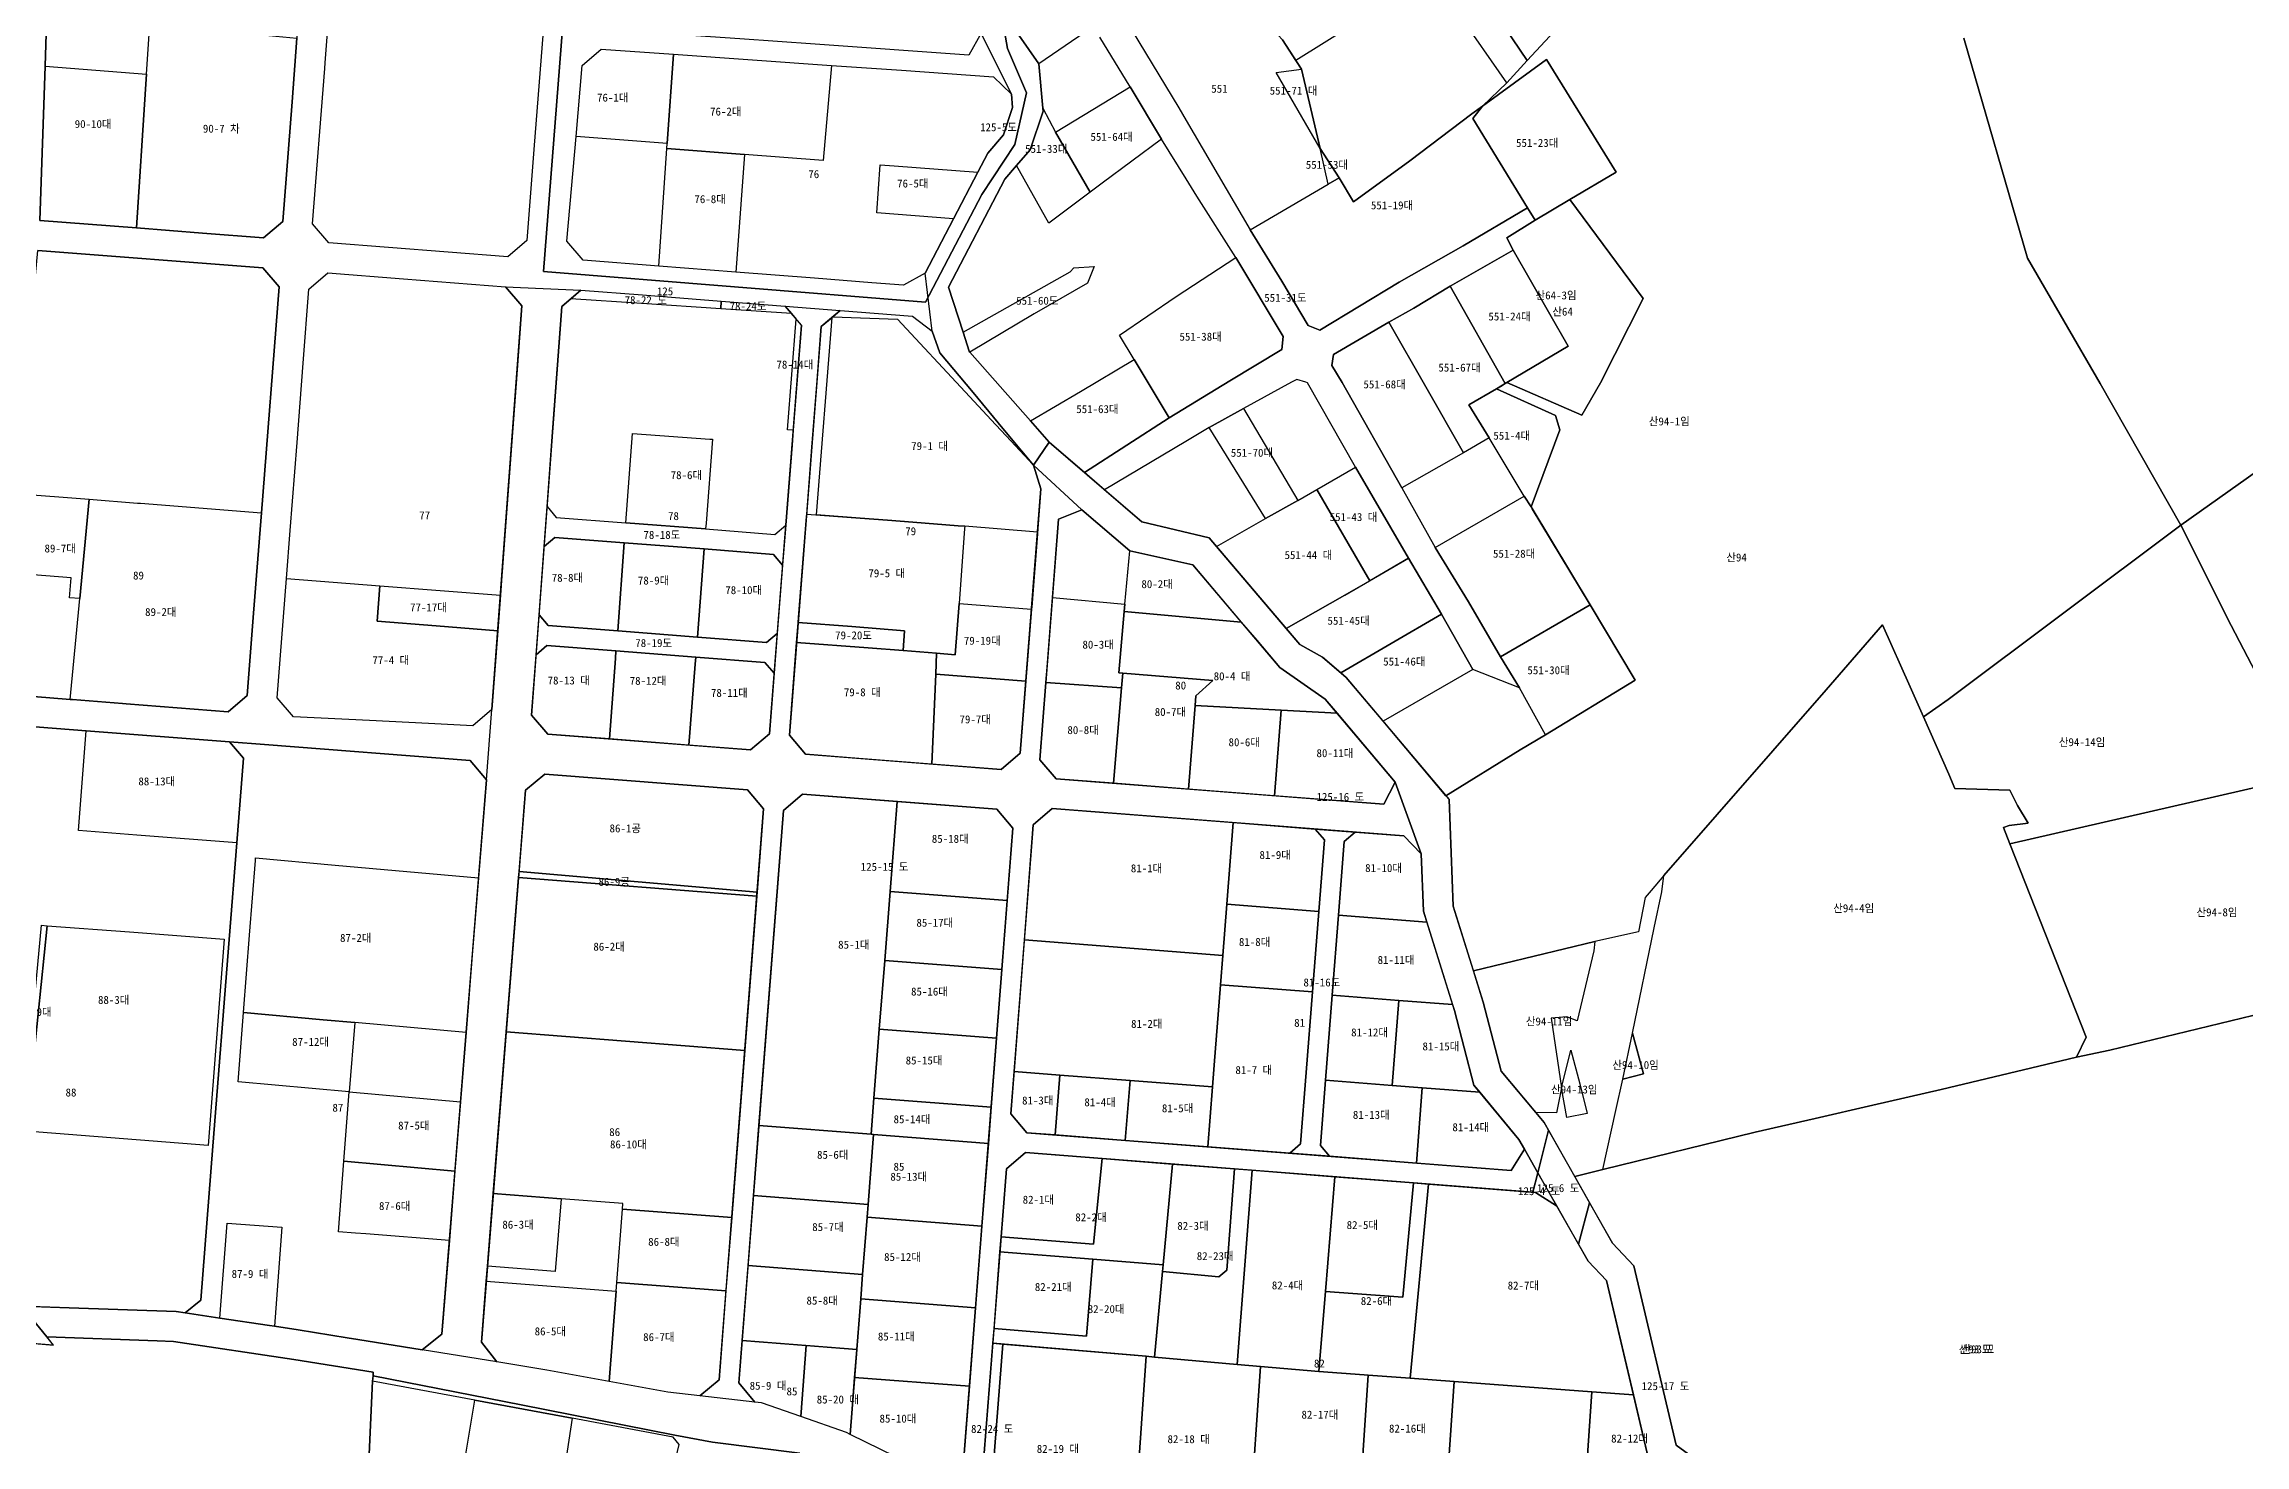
# Model space of a CAD drawing. Header units: metres. Extents: x 198218 to 208474, y 536547 to 547345.
# Drawn here: x 199855.9 to 200296, y 543925 to 544205.1 of the extents above; entities that cross this region are included whole.
import ezdxf
from ezdxf.enums import TextEntityAlignment as Align

# ---------------------------------------------------------------- set-up
doc = ezdxf.new("R2010")
doc.units = ezdxf.units.M
for name, color, linetype in [('CENTER_RADIUS', 1, 'Continuous'), ('PARCEL_BONBUN', 7, 'Continuous'), ('PARCEL_BUBUN', 8, 'Continuous'), ('PARCEL_LABEL', 3, 'Continuous'), ('ZONING', 5, 'Continuous')]:
    doc.layers.add(name, color=color, linetype=linetype)

msp = doc.modelspace()

# ---------------------------------------------------------------- linework, layer by layer
at = {"layer": 'CENTER_RADIUS'}
msp.add_circle((200224.7, 544673.01), 1000, dxfattribs=at)
at = {"layer": 'PARCEL_BONBUN'}
for points in [[(199851.48, 544442.92), (199856.52, 544430.91), (199858.88, 544425.29), (199864.13, 544412.8), (199867.34, 544405.16), (199867.03, 544400.2), (199866.32, 544388.77), (199865.56, 544376.5), (199864.49, 544359.22), (199864.11, 544353.23), (199863, 544336.07), (199861.23, 544308.61), (199860.84, 544302.63), (199859.75, 544285.66), (199858.44, 544265.4), (199858.05, 544257.4), (199857.54, 544242.27), (199857.13, 544230.2), (199856.64, 544215.84), (199856.12, 544200.69), (199855.07, 544169.87)], [(200161.43, 544211.5), (200152.44, 544201.83), (200148.38, 544197.41), (200143.53, 544192.68), (200141.4, 544191.18), (200128.97, 544181.81), (200117.72, 544173.6), (200117.72, 544173.6), (200114.86, 544178.38), (200111.03, 544184.23), (200107.35, 544200.13), (200106.21, 544201.87), (200103.5, 544205.99)], [(200299.75, 544011.44), (200268.92, 544003.99), (200262.29, 544002.6), (200235.24, 543996.09), (200221.53, 543992.99), (200210.02, 543990.34), (200198.04, 543987.59), (200167.57, 543980.13), (200161.95, 543978.75), (200155.86, 543989.5), (200154.18, 543991.52), (200147.26, 543999.81), (200143.66, 544013.56), (200141.7, 544019.87), (200137.67, 544032.8), (200136.83, 544054.11), (200136.21, 544054.84), (200151.01, 544064), (200156.09, 544067.03), (200174.02, 544077.96), (200165.05, 544093.02), (200153.46, 544112.22), (200153.21, 544112.61), (200158.97, 544128), (200158.12, 544130.87), (200146.31, 544136.2), (200147.47, 544136.88), (200148.04, 544137.25), (200148.36, 544137.44), (200163.37, 544130.93), (200167.09, 544137.37), (200175.63, 544154.27), (200160.98, 544174.04), (200170.24, 544179.55), (200156.32, 544202.07), (200143.53, 544192.68), (200143.53, 544192.68), (200148.38, 544197.41), (200152.44, 544201.83), (200161.43, 544211.5)], [(199855.07, 544169.87), (199874.41, 544168.36), (199887.57, 544167.34), (199899.83, 544166.38), (199903.63, 544169.63), (199905.5, 544193.57), (199906.49, 544206.29)], [(200050.83, 544206.92), (200054.79, 544201.21), (200055.61, 544192.3), (200055.66, 544191.72), (200053.07, 544183.97), (200050.37, 544180.83), (200048.04, 544178.11), (200036.78, 544156.5), (200039.67, 544147.51), (200040.87, 544143.75), (200041.04, 544143.56), (200053.12, 544129.83), (200056.88, 544125.54), (200075.4, 544109.61), (200088.84, 544106.41), (200106.99, 544085.1), (200111.52, 544082.55), (200116.24, 544078.52), (200136.83, 544054.11), (200137.67, 544032.8), (200143.66, 544013.56), (200147.26, 543999.81), (200155.86, 543989.5), (200156.7, 543988.01), (200164.93, 543973.47), (200169.5, 543965.39), (200173.75, 543960.83), (200182.22, 543924.98)], [(200103.5, 544205.99), (200107.35, 544200.13), (200111.03, 544184.23), (200114.86, 544178.38), (200117.72, 544173.6), (200128.97, 544181.81), (200141.4, 544191.18), (200143.53, 544192.68), (200156.32, 544202.07), (200170.24, 544179.55), (200160.98, 544174.04), (200154.02, 544169.9), (200148.38, 544166.4), (200149.67, 544163.94), (200160.65, 544144.73), (200148.36, 544137.44), (200146.29, 544136.21), (200158.12, 544130.87), (200158.97, 544128), (200153.21, 544112.62), (200165.05, 544093.02), (200174.02, 544077.96), (200156.09, 544067.03), (200151.01, 544064), (200136.21, 544054.84), (200123.66, 544069.73), (200116.24, 544078.52), (200115.22, 544079.39), (200111.52, 544082.55), (200106.99, 544085.1), (200104.27, 544088.3), (200090.33, 544104.66), (200088.84, 544106.41), (200075.4, 544109.61), (200067.97, 544116.01), (200063.94, 544119.48), (200056.88, 544125.54), (200053.12, 544129.83), (200041.04, 544143.56), (200041.04, 544143.56), (200040.87, 544143.75), (200039.67, 544147.51), (200036.78, 544156.5), (200048.04, 544178.11), (200050.37, 544180.83), (200053.07, 544183.97), (200055.66, 544191.72), (200055.61, 544192.3), (200054.79, 544201.21), (200050.83, 544206.92)], [(200354.53, 544206.36), (200338.28, 544179.1), (200331.67, 544171.88), (200323.07, 544165.51), (200314.14, 544157.5), (200308.63, 544150.47), (200309.71, 544127.79), (200310.84, 544117.02), (200311.03, 544101.85), (200310.14, 544068.79), (200311.63, 544056.74), (200311.63, 544056.74), (200308.92, 544058.95), (200305.44, 544065.38), (200293.19, 544088.9), (200283.16, 544108.92), (200267.03, 544137.27), (200252.47, 544162.32), (200239.74, 544206.33)], [(200239.74, 544206.33), (200252.47, 544162.32), (200267.03, 544137.27), (200283.16, 544108.92), (200293.19, 544088.9), (200305.44, 544065.38)], [(199846.41, 544075.26), (199861.16, 544074.11), (199861.61, 544074.08), (199871.58, 544073.3), (199872.32, 544073.24), (199892.74, 544071.65), (199896.54, 544074.9), (199897.83, 544091.38), (199899.39, 544111.42), (199902.91, 544156.58), (199899.66, 544160.38), (199854.71, 544163.88)], [(199851.69, 543952.81), (199860.97, 543952.49), (199882.34, 543951.74), (199884.11, 543951.48), (199891.04, 543950.43), (199901.03, 543948.91), (199902.02, 543948.77), (199906.72, 543948.05), (199916.53, 543946.49), (199918.63, 543946.16), (199931.52, 543944.1), (199935.45, 543947.19), (199944.37, 544058.05), (199941.12, 544061.86), (199899.97, 544065.07), (199893, 544065.62), (199864.37, 544067.85), (199845.63, 544069.31)], [(200302.73, 543915.25), (200289.59, 543882.29), (200288.97, 543881.38), (200279.72, 543883.46), (200261.77, 543887.71), (200233.53, 543892.37), (200228.14, 543893.57), (200220.95, 543894.88), (200213.57, 543896), (200206.23, 543896.61), (200206.4, 543898.06), (200199.49, 543912.42), (200182.22, 543924.98), (200173.75, 543960.83), (200169.5, 543965.39), (200161.95, 543978.75), (200167.57, 543980.13), (200198.04, 543987.59), (200210.02, 543990.34), (200221.53, 543992.99), (200235.24, 543996.09), (200262.29, 544002.6), (200268.92, 544003.99), (200299.75, 544011.44)], [(200043.51, 543918.35), (200045.61, 543945.37), (200045.85, 543948.36), (200047.04, 543963.67), (200047.28, 543966.66), (200048.34, 543980.25), (200052.14, 543983.5), (200067.49, 543982.3), (200081.51, 543981.2), (200093.96, 543980.23), (200097.44, 543979.96), (200113.98, 543978.67), (200129.73, 543977.44), (200132.72, 543977.21), (200154.11, 543975.54), (200158.33, 543972.86), (200164.64, 543961.81), (200168.28, 543957.91), (200173.67, 543935.04), (200176.87, 543921.44)], [(199847.93, 543945.84), (199857.78, 543945), (199856.45, 543946.64), (199878.53, 543945.88), (199881.78, 543945.76), (199905.88, 543942.11), (199921.75, 543939.62), (199921.7, 543938.9), (199921.62, 543937.81), (199920.86, 543921.72), (199920.27, 543909.05), (199920.25, 543908.15), (199920.02, 543903.68), (199919.14, 543885.25), (199919.05, 543883.69), (199922.18, 543870.42), (199923.2, 543866.13), (199928.85, 543842.07), (199881.09, 543844.48), (199847.21, 543819.25)], [(200007, 543923.4), (199989.54, 543925.59), (199982.06, 543927.04), (199951.31, 543933.07), (199921.7, 543938.9), (199921.75, 543939.62), (199905.88, 543942.11), (199881.78, 543945.76), (199878.53, 543945.88), (199856.45, 543946.64), (199853.53, 543950.24)], [(199920.86, 543921.72), (199921.62, 543937.81), (199921.7, 543938.9), (199951.3, 543933.07), (199982.06, 543927.04), (199989.54, 543925.59), (200007, 543923.4)]]:
    msp.add_lwpolyline(points, dxfattribs=at)
for points in [[(199899.83, 544166.38), (199887.57, 544167.34), (199874.41, 544168.36), (199855.07, 544169.87), (199856.12, 544200.69), (199856.64, 544215.84), (199857.13, 544230.2), (199857.54, 544242.27), (199858.05, 544257.4), (199880.06, 544255.68), (199891.93, 544254.76), (199906.63, 544253.61), (199909.88, 544249.81), (199909.21, 544241.19), (199908.28, 544229.22), (199906.49, 544206.29), (199905.5, 544193.57), (199903.63, 544169.63), (199899.83, 544166.38)], [(199912.12, 544201.38), (199913.28, 544216.17), (199914.52, 544232.15), (199915.86, 544249.34), (199919.66, 544252.59), (199937.22, 544251.23), (199955.47, 544249.81), (199958.72, 544246.01), (199957.37, 544228.82), (199956.45, 544217.06), (199953.93, 544184.89), (199952.44, 544165.83), (199948.64, 544162.58), (199912.86, 544165.36), (199909.61, 544169.16), (199912.03, 544200.22), (199912.12, 544201.38)], [(199967.64, 544208.09), (199964.37, 544211.88), (199965.52, 544228.44), (199966.7, 544245.39), (199970.5, 544248.64), (199982.79, 544247.68), (199998.45, 544246.46), (200013.18, 544245.31), (200042.73, 544243.01), (200045.96, 544239.18), (200043.04, 544233.41), (200042.8, 544219.92), (200043.3, 544207.28), (200040.83, 544202.93), (200010.07, 544205.1), (199995.01, 544206.16), (199980.36, 544207.19), (199967.64, 544208.09)], [(199994.26, 544159.52), (199978.81, 544160.73), (199963.71, 544161.9), (199960.46, 544165.71), (199962.28, 544186.63), (199963.51, 544200.84), (199967.3, 544204.11), (199981.75, 544203.09), (200013.36, 544200.86), (200027.37, 544199.88), (200045.75, 544198.58), (200049.32, 544195.08), (200049.57, 544192.43), (200047.75, 544186.99), (200044.61, 544183.32), (200042.61, 544179.49), (200037.76, 544170.18), (200032.11, 544159.34), (200027.74, 544156.92), (200021.42, 544157.41), (200009.95, 544158.3), (199994.26, 544159.52)], [(200167.09, 544137.37), (200163.37, 544130.93), (200148.36, 544137.44), (200160.65, 544144.73), (200149.67, 544163.94), (200148.38, 544166.4), (200154.02, 544169.9), (200160.98, 544174.04), (200175.63, 544154.27), (200167.09, 544137.37)], [(199892.74, 544071.65), (199872.32, 544073.24), (199871.59, 544073.3), (199861.61, 544074.08), (199861.17, 544074.11), (199846.41, 544075.26), (199848.3, 544095.46), (199848.67, 544099.44), (199850.16, 544115.27), (199854.71, 544163.88), (199899.66, 544160.38), (199902.91, 544156.58), (199899.39, 544111.42), (199897.83, 544091.38), (199896.54, 544074.9), (199892.74, 544071.65)], [(199941.65, 544068.84), (199932.79, 544069.28), (199920.96, 544069.87), (199905.78, 544070.63), (199902.53, 544074.43), (199904.38, 544098.27), (199905.13, 544107.86), (199906.51, 544125.5), (199907.74, 544141.36), (199908.89, 544156.11), (199912.69, 544159.36), (199927.79, 544158.18), (199948.19, 544156.59), (199951.45, 544152.8), (199950.5, 544139.97), (199950.43, 544139.07), (199949.44, 544125.69), (199949.37, 544124.79), (199948.37, 544111.37), (199947.49, 544099.61), (199947.43, 544098.81), (199947.15, 544094.93), (199946.62, 544087.85), (199945.44, 544072.09), (199941.65, 544068.84)], [(199968.96, 544066.2), (199956.63, 544067.16), (199953.38, 544070.96), (199954.28, 544083.04), (199954.88, 544091.02), (199955.89, 544104.67), (199956.49, 544112.65), (199957.66, 544128.46), (199959.46, 544152.67), (199961.27, 544154.22), (199963.26, 544155.92), (199975.57, 544154.96), (199991.32, 544153.73), (200004.08, 544152.74), (200005.36, 544151.25), (200006.29, 544150.16), (200007.33, 544148.94), (200005.69, 544127.93), (200005.46, 544124.94), (200004.21, 544108.92), (200003.59, 544100.95), (200002.52, 544087.3), (200001.9, 544079.32), (200000.95, 544067.25), (199997.15, 544064), (199984.82, 544064.97), (199968.96, 544066.2)], [(200018.82, 544062.32), (200008.19, 544063.14), (200004.94, 544066.94), (200006.39, 544085.51), (200006.71, 544089.5), (200006.78, 544090.49), (200008.36, 544110.67), (200008.4, 544111.16), (200009.44, 544124.52), (200010.48, 544137.88), (200011.32, 544148.63), (200013.47, 544150.47), (200013.63, 544150.61), (200015.12, 544151.88), (200029.55, 544150.75), (200033.51, 544147.7), (200035.02, 544143.42), (200041.65, 544135.45), (200046.68, 544129.41), (200048.6, 544127.1), (200053.71, 544120.96), (200055.23, 544116.2), (200054.61, 544108.25), (200054.53, 544107.18), (200053.39, 544092.53), (200053.36, 544092.15), (200052.24, 544077.76), (200051.11, 544063.35), (200047.31, 544060.1), (200033.42, 544061.18), (200018.82, 544062.32)], [(200069.71, 544057.35), (200058.26, 544058.25), (200055.01, 544062.05), (200056.22, 544077.46), (200056.46, 544080.55), (200057.55, 544094.51), (200058.77, 544110.13), (200063.39, 544112.04), (200072.97, 544103.8), (200085.57, 544100.99), (200095.29, 544089.58), (200098.4, 544085.93), (200103.01, 544080.51), (200112.07, 544074.17), (200114.46, 544071.33), (200126.05, 544057.59), (200123.76, 544053.14), (200101.95, 544054.84), (200084.76, 544056.18), (200069.71, 544057.35)], [(199882.34, 543951.74), (199860.97, 543952.49), (199847.48, 543952.96), (199845.98, 543953.01), (199845.88, 543953.02), (199836.53, 543953.34), (199824.9, 543954.1), (199828.41, 543973.64), (199831.25, 543989.42), (199834.81, 544009.21), (199838.59, 544030.22), (199842.06, 544049.52), (199845.63, 544069.31), (199864.37, 544067.85), (199893, 544065.62), (199895.77, 544062.39), (199894.44, 544045.44), (199892.93, 544026.1), (199889.7, 543984.81), (199887.3, 543954.01), (199884.11, 543951.48), (199882.34, 543951.74)], [(199902.02, 543948.77), (199901.03, 543948.91), (199891.04, 543950.43), (199884.11, 543951.48), (199887.3, 543954.01), (199889.7, 543984.81), (199892.93, 544026.1), (199894.44, 544045.44), (199895.77, 544062.39), (199893, 544065.62), (199899.97, 544065.07), (199941.12, 544061.86), (199944.37, 544058.05), (199942.79, 544038.41), (199941.54, 544022.96), (199940.3, 544007.51), (199939.19, 543993.66), (199938.07, 543979.8), (199936.96, 543965.95), (199935.45, 543947.19), (199931.52, 543944.1), (199918.63, 543946.16), (199916.53, 543946.49), (199906.72, 543948.05), (199902.02, 543948.77)], [(199968.88, 543937.74), (199956.45, 543939.99), (199946.43, 543941.67), (199943.35, 543945.61), (199944.33, 543957.8), (199944.57, 543960.79), (199945.74, 543975.35), (199948.33, 544007.66), (199950.81, 544038.51), (199950.91, 544039.67), (199952.21, 544055.94), (199956.02, 544059.19), (199996.53, 544056.02), (199999.78, 544052.22), (199998.48, 544035.55), (199998.42, 544034.79), (199996.01, 544003.92), (199993.41, 543970.53), (199992.26, 543955.84), (199990.88, 543938.07), (199987.03, 543934.89), (199980.61, 543935.61), (199968.88, 543937.74)], [(200017.09, 543927.16), (200017.48, 543932.25), (200017.98, 543938.56), (200018.41, 543944.16), (199995.51, 543945.94), (199996.67, 543960.9), (199997.77, 543974.9), (199998.86, 543988.91), (200003.77, 544051.91), (200007.57, 544055.16), (200026.46, 544053.7), (200046.38, 544052.15), (200049.63, 544048.35), (200048.5, 544033.88), (200047.43, 544020.12), (200046.36, 544006.35), (200045.28, 543992.58), (200044.72, 543985.35), (200043.43, 543968.81), (200042.15, 543952.46), (200040.93, 543936.78), (200039.68, 543920.71), (200035.34, 543918.23), (200017.09, 543927.16)], [(200149.22, 543979.94), (200130.29, 543981.41), (200112.93, 543982.76), (200104.96, 543983.39), (200088.58, 543984.66), (200072.1, 543985.94), (200058.05, 543987.04), (200052.44, 543987.48), (200049.19, 543991.28), (200049.85, 543999.73), (200051.91, 544026.02), (200053.7, 544049.04), (200057.5, 544052.29), (200093.64, 544049.47), (200110.06, 544048.19), (200118.04, 544047.57), (200127.78, 544046.81), (200131.25, 544043.2), (200131.71, 544031.78), (200132.39, 544029.59), (200137.53, 544013.09), (200137.89, 544011.91), (200141.79, 543997.01), (200142.99, 543995.56), (200150.79, 543986.09), (200151.9, 543984.16), (200149.22, 543979.94)], [(199848.04, 543946.93), (199848.17, 543948.38), (199848.27, 543949.52), (199845.88, 543953.02), (199845.98, 543953.01), (199847.48, 543952.96), (199849.37, 543952.11), (199853.53, 543950.24), (199856.45, 543946.64), (199856.73, 543946.29), (199857.73, 543945), (199847.99, 543945.83), (199847.99, 543946.44), (199848.04, 543946.93)], [(199998.03, 543933.62), (199994.85, 543937.48), (199994.91, 543938.26), (199995.51, 543945.94), (200008.32, 543944.94), (200018.41, 543944.16), (200017.48, 543932.25), (200017.08, 543927.16), (200016.36, 543927.52), (200007.21, 543930.72), (199999.36, 543933.47), (199998.03, 543933.62)]]:
    msp.add_lwpolyline(points, close=True, dxfattribs=at)
at = {"layer": 'PARCEL_BUBUN'}
for points in [[(200125.72, 544241.63), (200135.87, 544226.41), (200152.44, 544201.83), (200148.38, 544197.41), (200129.07, 544225.15), (200121, 544237.12), (200125.72, 544241.63)], [(200146.88, 544233.53), (200148, 544231.91), (200161.43, 544211.5), (200152.44, 544201.83), (200135.87, 544226.41), (200146.88, 544233.53)], [(200133.43, 544218.89), (200106.21, 544201.87), (200103.5, 544205.99), (200094.86, 544215.4), (200092.03, 544217.01), (200086.07, 544220.6), (200089.94, 544222.94), (200096.8, 544221.69), (200098.95, 544227.99), (200104.66, 544231.42), (200114.83, 544216.06), (200129.07, 544225.15), (200133.43, 544218.89)], [(199906.49, 544206.29), (199905.5, 544193.57), (199903.63, 544169.63), (199899.83, 544166.38), (199887.57, 544167.34), (199874.41, 544168.36), (199876.21, 544196.11), (199876.41, 544199.11), (199877.05, 544209.09), (199906.49, 544206.29)], [(199962.28, 544186.63), (199963.51, 544200.84), (199967.3, 544204.11), (199981.75, 544203.09), (199980.51, 544185.24), (199962.28, 544186.63)], [(199981.75, 544203.09), (200013.36, 544200.86), (200011.69, 544181.86), (199995.93, 544183.07), (199980.44, 544184.25), (199980.51, 544185.24), (199981.75, 544203.09)], [(200156.32, 544202.07), (200170.24, 544179.55), (200160.98, 544174.04), (200154.02, 544169.9), (200152.54, 544172.41), (200141.59, 544190.25), (200143.53, 544192.68), (200156.32, 544202.07)], [(199856.12, 544200.69), (199876.41, 544199.11), (199876.21, 544196.11), (199874.41, 544168.36), (199855.07, 544169.87), (199856.12, 544200.69)], [(200102.27, 544199.45), (200107.35, 544200.13), (200111.03, 544184.23), (200102.27, 544199.45)], [(200073.04, 544196.55), (200079.33, 544186.11), (200067.49, 544177.29), (200065.06, 544175.52), (200058.11, 544187.51), (200073.04, 544196.55)], [(200141.4, 544191.18), (200143.53, 544192.68), (200141.59, 544190.25), (200152.54, 544172.41), (200139.65, 544164.78), (200126.88, 544157.5), (200110.97, 544147.94), (200108.67, 544148.83), (200103.41, 544157.72), (200097.08, 544167.99), (200112.68, 544177.15), (200114.86, 544178.38), (200117.72, 544173.6), (200128.97, 544181.81), (200141.4, 544191.18)], [(200055.61, 544192.3), (200058.11, 544187.51), (200065.06, 544175.52), (200056.8, 544169.31), (200050.37, 544180.83), (200053.07, 544183.97), (200055.66, 544191.72), (200055.61, 544192.3)], [(199995.93, 544183.07), (199994.26, 544159.52), (199978.81, 544160.73), (199980.44, 544184.25), (199995.93, 544183.07)], [(200111.03, 544184.23), (200114.86, 544178.38), (200112.68, 544177.15), (200111.03, 544184.23)], [(200025.9, 544180.77), (200042.61, 544179.49), (200037.76, 544170.18), (200022.39, 544171.36), (200023.06, 544180.99), (200025.9, 544180.77)], [(200154.02, 544169.9), (200160.98, 544174.04), (200175.63, 544154.27), (200167.09, 544137.37), (200163.37, 544130.93), (200148.36, 544137.44), (200160.65, 544144.73), (200149.67, 544163.94), (200148.38, 544166.4), (200154.02, 544169.9)], [(200082.25, 544154.66), (200094.21, 544162.43), (200103.63, 544146.66), (200103.37, 544144.07), (200092.97, 544137.78), (200080.89, 544130.38), (200073.84, 544142.05), (200070.92, 544146.96), (200082.25, 544154.66)], [(200149.67, 544163.94), (200160.65, 544144.73), (200148.36, 544137.44), (200148.04, 544137.25), (200137.06, 544156.7), (200149.67, 544163.94)], [(200061.78, 544160.36), (200065.89, 544160.68), (200064.54, 544157.32), (200053.89, 544151.22), (200041.04, 544143.56), (200040.87, 544143.75), (200039.67, 544147.51), (200061.06, 544159.6), (200061.78, 544160.36)], [(199975.45, 544153.26), (199961.27, 544154.22), (199963.26, 544155.92), (199975.57, 544154.96), (199991.32, 544153.73), (199991.2, 544152.2), (199975.45, 544153.26)], [(199991.32, 544153.73), (200004.08, 544152.74), (200005.36, 544151.25), (199991.2, 544152.2), (199991.32, 544153.73)], [(200137.06, 544156.7), (200148.04, 544137.25), (200147.47, 544136.88), (200146.31, 544136.2), (200140.77, 544132.97), (200144.87, 544126.38), (200139.7, 544123.42), (200132.19, 544136.59), (200124.8, 544149.5), (200129.77, 544152.33), (200137.06, 544156.7)], [(200006.29, 544150.16), (200007.33, 544148.94), (200005.69, 544127.93), (200004.56, 544128.02), (200006.29, 544150.16)], [(200013.47, 544150.47), (200013.63, 544150.61), (200026.53, 544150.14), (200040.1, 544135.57), (200046.21, 544129.02), (200048.25, 544126.81), (200053.71, 544120.96), (200055.23, 544116.2), (200054.56, 544107.57), (200040, 544108.71), (200038.65, 544108.81), (200029.64, 544109.51), (200024.54, 544109.91), (200019.09, 544110.33), (200010.39, 544111.01), (200013.47, 544150.47)], [(200124.8, 544149.5), (200132.19, 544136.59), (200139.7, 544123.42), (200127.41, 544116.39), (200115.46, 544137.49), (200113.37, 544140.84), (200113.72, 544143.06), (200124.8, 544149.5)], [(200073.84, 544142.05), (200080.89, 544130.38), (200063.94, 544119.48), (200056.88, 544125.54), (200053.12, 544129.83), (200063.12, 544135.69), (200073.84, 544142.05)], [(200140.77, 544132.97), (200146.31, 544136.2), (200158.12, 544130.87), (200158.97, 544128), (200153.21, 544112.61), (200151.85, 544114.74), (200144.87, 544126.38), (200140.77, 544132.97)], [(200095.7, 544132.25), (200106.6, 544113.87), (200100.15, 544110.27), (200088.89, 544128.47), (200095.7, 544132.25)], [(199989.55, 544126.12), (199988.27, 544109.36), (199988.18, 544108.18), (199972.21, 544109.42), (199973.57, 544127.29), (199989.05, 544126.15), (199989.55, 544126.12)], [(200310.84, 544117.02), (200311.03, 544101.85), (200310.14, 544068.79), (200311.63, 544056.74), (200308.92, 544058.95), (200305.44, 544065.38), (200293.19, 544088.9), (200283.16, 544108.92), (200309.71, 544127.79), (200310.84, 544117.02)], [(200056.88, 544125.54), (200075.4, 544109.61), (200088.84, 544106.41), (200106.99, 544085.1), (200111.52, 544082.55), (200116.24, 544078.52), (200136.83, 544054.11), (200137.67, 544032.8), (200143.66, 544013.56), (200147.26, 543999.81), (200155.86, 543989.5), (200156.7, 543988.01), (200154.57, 543979.47), (200151.9, 543984.16), (200150.79, 543986.09), (200141.79, 543997.01), (200137.89, 544011.91), (200131.71, 544031.78), (200131.25, 544043.2), (200126.05, 544057.59), (200112.07, 544074.17), (200103.01, 544080.51), (200085.57, 544100.99), (200072.97, 544103.8), (200063.39, 544112.04), (200053.71, 544120.96), (200056.88, 544125.54)], [(200110.38, 544116.06), (200118.14, 544120.54), (200128.74, 544102.35), (200120.97, 544097.84), (200110.38, 544116.06)], [(199864.91, 544114.12), (199863.05, 544094.25), (199861.01, 544094.42), (199861.37, 544098.39), (199848.67, 544099.44), (199850.16, 544115.27), (199864.91, 544114.12)], [(199899.39, 544111.42), (199897.83, 544091.38), (199896.54, 544074.9), (199892.74, 544071.65), (199872.32, 544073.24), (199871.59, 544073.3), (199861.61, 544074.08), (199861.16, 544074.11), (199863.05, 544094.25), (199864.91, 544114.12), (199874.62, 544113.36), (199875.22, 544113.31), (199899.39, 544111.42)], [(200120.97, 544097.84), (200115.96, 544094.94), (200104.27, 544088.3), (200090.33, 544104.66), (200100.15, 544110.27), (200106.6, 544113.87), (200110.38, 544116.06), (200120.97, 544097.84)], [(200153.21, 544112.61), (200153.46, 544112.22), (200165.05, 544093.02), (200147.1, 544082.61), (200140.68, 544093.6), (200134.08, 544104.51), (200151.85, 544114.74), (200153.21, 544112.61)], [(199972.21, 544109.42), (199988.18, 544108.18), (200002.06, 544107.09), (200004.21, 544108.92), (200003.59, 544100.95), (200001.75, 544103.1), (199987.89, 544104.19), (199971.92, 544105.43), (199958.03, 544106.51), (199955.89, 544104.67), (199956.49, 544112.65), (199958.32, 544110.5), (199972.21, 544109.42)], [(200008.4, 544111.16), (200019.09, 544110.33), (200024.54, 544109.91), (200029.64, 544109.51), (200038.65, 544108.81), (200040, 544108.71), (200039.97, 544108.28), (200038.85, 544093.27), (200038.08, 544083.05), (200034.38, 544083.33), (200027.67, 544083.86), (200027.98, 544087.84), (200017.41, 544088.67), (200006.71, 544089.5), (200006.78, 544090.49), (200008.36, 544110.67), (200008.4, 544111.16)], [(200283.16, 544108.92), (200293.19, 544088.9), (200305.44, 544065.38), (200308.92, 544058.95), (200299.7, 544056.91), (200248.96, 544045.25), (200247.66, 544048.52), (200248.81, 544048.9), (200252.61, 544049.37), (200250.49, 544052.91), (200248.94, 544055.99), (200237.92, 544056.29), (200236.77, 544059.17), (200231.7, 544070.59), (200236.62, 544074.08), (200283.16, 544108.92)], [(199955.89, 544104.67), (199958.03, 544106.51), (199971.92, 544105.43), (199970.61, 544087.79), (199956.71, 544088.87), (199954.88, 544091.02), (199955.89, 544104.67)], [(199971.92, 544105.43), (199987.89, 544104.19), (199986.56, 544086.54), (199970.61, 544087.79), (199971.92, 544105.43)], [(199987.89, 544104.19), (200001.75, 544103.1), (200003.59, 544100.95), (200002.52, 544087.3), (200000.37, 544085.46), (199986.56, 544086.54), (199987.89, 544104.19)], [(200072.97, 544103.8), (200085.57, 544100.99), (200095.29, 544089.58), (200071.89, 544091.65), (200072.03, 544093.15), (200072.97, 544103.8)], [(200115.96, 544094.94), (200128.74, 544102.35), (200135.29, 544091.18), (200115.22, 544079.39), (200111.52, 544082.55), (200106.99, 544085.1), (200104.27, 544088.3), (200115.96, 544094.94)], [(199923.04, 544096.81), (199922.5, 544089.74), (199934.3, 544088.82), (199946.62, 544087.85), (199945.44, 544072.09), (199941.65, 544068.84), (199932.79, 544069.28), (199920.96, 544069.87), (199905.78, 544070.63), (199902.53, 544074.43), (199904.38, 544098.27), (199923.04, 544096.81)], [(199923.04, 544096.81), (199947.15, 544094.93), (199946.62, 544087.85), (199934.3, 544088.82), (199922.5, 544089.74), (199923.04, 544096.81)], [(200053.36, 544092.15), (200052.24, 544077.76), (200034.2, 544079.17), (200034.38, 544083.33), (200038.08, 544083.05), (200038.85, 544093.27), (200053.36, 544092.15)], [(200072.03, 544093.15), (200071.89, 544091.65), (200070.8, 544079.41), (200071.59, 544079.34), (200071.34, 544076.39), (200056.22, 544077.46), (200056.46, 544080.55), (200057.55, 544094.51), (200072.03, 544093.15)], [(200112.07, 544074.17), (200114.46, 544071.33), (200103.29, 544071.93), (200086.07, 544072.86), (200086.22, 544074.85), (200089.59, 544077.92), (200071.59, 544079.34), (200070.8, 544079.41), (200071.89, 544091.65), (200095.29, 544089.58), (200098.4, 544085.93), (200103.01, 544080.51), (200112.07, 544074.17)], [(200147.1, 544082.61), (200165.05, 544093.02), (200174.02, 544077.96), (200156.09, 544067.03), (200150.92, 544076.4), (200147.1, 544082.61)], [(199970.61, 544087.79), (199986.56, 544086.54), (200000.37, 544085.46), (200002.52, 544087.3), (200001.9, 544079.32), (200000.06, 544081.48), (199986.22, 544082.56), (199970.27, 544083.8), (199956.42, 544084.88), (199954.28, 544083.04), (199954.88, 544091.02), (199956.71, 544088.87), (199970.61, 544087.79)], [(200017.41, 544088.67), (200027.98, 544087.84), (200027.67, 544083.86), (200020.71, 544084.4), (200006.39, 544085.51), (200006.71, 544089.5), (200017.41, 544088.67)], [(200135.29, 544091.18), (200141.6, 544080.08), (200123.66, 544069.73), (200116.24, 544078.52), (200115.22, 544079.39), (200135.29, 544091.18)], [(200223.5, 544089.02), (200228.99, 544076.6), (200231.7, 544070.59), (200236.77, 544059.17), (200237.92, 544056.29), (200248.94, 544055.99), (200250.49, 544052.91), (200252.61, 544049.37), (200248.81, 544048.9), (200247.66, 544048.52), (200248.96, 544045.25), (200264.21, 544006.57), (200262.29, 544002.6), (200235.24, 543996.09), (200221.53, 543992.99), (200210.02, 543990.34), (200198.04, 543987.59), (200167.57, 543980.13), (200170.2, 543991.92), (200171.54, 543998.17), (200175.7, 543999.25), (200173.49, 544007.35), (200177.85, 544028.45), (200179.34, 544035.66), (200179.74, 544038.93), (200212.21, 544076.05), (200223.5, 544089.02)], [(199956.42, 544084.88), (199970.27, 544083.8), (199970.16, 544082.29), (199968.96, 544066.2), (199956.63, 544067.16), (199953.38, 544070.96), (199954.28, 544083.04), (199956.42, 544084.88)], [(199970.27, 544083.8), (199986.22, 544082.56), (199986.11, 544081.16), (199984.82, 544064.97), (199968.96, 544066.2), (199970.16, 544082.29), (199970.27, 544083.8)], [(199986.22, 544082.56), (200000.06, 544081.48), (200001.9, 544079.32), (200000.95, 544067.25), (199997.15, 544064), (199984.82, 544064.97), (199986.11, 544081.16), (199986.22, 544082.56)], [(200006.39, 544085.51), (200020.71, 544084.4), (200027.67, 544083.86), (200034.38, 544083.33), (200034.2, 544079.17), (200033.42, 544061.18), (200018.82, 544062.32), (200008.19, 544063.14), (200004.94, 544066.94), (200006.39, 544085.51)], [(200034.2, 544079.17), (200052.24, 544077.76), (200051.11, 544063.35), (200047.31, 544060.1), (200033.42, 544061.18), (200034.2, 544079.17)], [(200089.59, 544077.92), (200086.22, 544074.85), (200086.07, 544072.86), (200084.76, 544056.18), (200069.71, 544057.35), (200071.34, 544076.39), (200071.59, 544079.34), (200089.59, 544077.92)], [(200071.34, 544076.39), (200069.71, 544057.35), (200058.26, 544058.25), (200055.01, 544062.05), (200056.22, 544077.46), (200071.34, 544076.39)], [(200103.29, 544071.93), (200101.95, 544054.84), (200084.76, 544056.18), (200086.07, 544072.86), (200103.29, 544071.93)], [(200114.46, 544071.33), (200126.05, 544057.59), (200123.76, 544053.14), (200101.95, 544054.84), (200103.29, 544071.93), (200114.46, 544071.33)], [(199864.37, 544067.85), (199893, 544065.62), (199895.77, 544062.39), (199894.44, 544045.44), (199874.5, 544046.99), (199862.81, 544047.9), (199864.37, 544067.85)], [(199950.91, 544039.67), (199952.21, 544055.94), (199956.02, 544059.19), (199996.53, 544056.02), (199999.78, 544052.22), (199998.48, 544035.55), (199950.91, 544039.67)], [(200308.92, 544058.95), (200311.63, 544056.74), (200310.71, 544032.52), (200309.94, 544013.1), (200299.75, 544011.44), (200268.92, 544003.99), (200262.29, 544002.6), (200264.21, 544006.57), (200248.96, 544045.25), (200299.7, 544056.91), (200308.92, 544058.95)], [(200026.46, 544053.7), (200025.06, 544035.7), (200023.99, 544021.93), (200022.91, 544008.17), (200021.84, 543994.4), (200021.28, 543987.16), (199998.86, 543988.91), (200003.77, 544051.91), (200007.57, 544055.16), (200026.46, 544053.7)], [(200026.46, 544053.7), (200046.38, 544052.15), (200049.63, 544048.35), (200048.5, 544033.88), (200025.06, 544035.7), (200026.46, 544053.7)], [(200093.64, 544049.47), (200092.37, 544033.16), (200091.57, 544022.92), (200051.91, 544026.02), (200053.7, 544049.04), (200057.5, 544052.29), (200093.64, 544049.47)], [(200093.64, 544049.47), (200110.06, 544048.19), (200111.89, 544046.05), (200110.77, 544031.73), (200092.37, 544033.16), (200093.64, 544049.47)], [(200110.06, 544048.19), (200118.04, 544047.57), (200115.88, 544045.73), (200114.72, 544030.97), (200113.46, 544014.97), (200112.12, 543997.97), (200111.09, 543984.92), (200112.93, 543982.76), (200104.96, 543983.39), (200107.1, 543985.22), (200108.23, 543999.53), (200109.5, 544015.63), (200110.77, 544031.73), (200111.89, 544046.05), (200110.06, 544048.19)], [(200118.04, 544047.57), (200127.78, 544046.81), (200131.25, 544043.2), (200131.71, 544031.78), (200132.39, 544029.59), (200114.72, 544030.97), (200115.88, 544045.73), (200118.04, 544047.57)], [(199942.79, 544038.41), (199941.54, 544022.96), (199940.3, 544007.51), (199918.03, 544009.5), (199911.74, 544010.07), (199895.8, 544011.49), (199897, 544026.95), (199898.17, 544041.9), (199898.21, 544042.4), (199914.15, 544040.98), (199942.79, 544038.41)], [(199950.81, 544038.51), (199998.42, 544034.79), (199996.01, 544003.92), (199948.33, 544007.66), (199950.81, 544038.51)], [(199950.91, 544039.67), (199998.48, 544035.55), (199998.42, 544034.79), (199950.81, 544038.51), (199950.91, 544039.67)], [(200025.06, 544035.7), (200048.5, 544033.88), (200047.43, 544020.12), (200023.99, 544021.93), (200025.06, 544035.7)], [(200092.37, 544033.16), (200110.77, 544031.73), (200109.5, 544015.63), (200091.12, 544017.06), (200091.57, 544022.92), (200092.37, 544033.16)], [(200132.39, 544029.59), (200137.53, 544013.09), (200126.8, 544013.92), (200113.46, 544014.97), (200114.72, 544030.97), (200132.39, 544029.59)], [(199856.54, 544028.86), (199852.32, 543987.76), (199851.58, 543987.82), (199853.4, 544007.48), (199855.4, 544028.95), (199856.54, 544028.86)], [(199856.54, 544028.86), (199872.99, 544027.61), (199891.94, 544026.18), (199888.71, 543984.89), (199852.32, 543987.76), (199856.54, 544028.86)], [(200091.57, 544022.92), (200091.12, 544017.06), (200089.86, 544000.96), (200089.52, 543996.64), (200073.04, 543997.92), (200058.99, 543999.01), (200049.85, 543999.73), (200051.91, 544026.02), (200091.57, 544022.92)], [(200165.75, 544023.81), (200162.44, 544009.86), (200160.34, 544010.66), (200157.21, 544010.35), (200159.29, 543996.43), (200158.32, 543991.42), (200154.18, 543991.52), (200147.26, 543999.81), (200143.66, 544013.56), (200141.7, 544019.87), (200165.97, 544025.71), (200165.75, 544023.81)], [(200023.99, 544021.93), (200047.43, 544020.12), (200046.36, 544006.35), (200022.91, 544008.17), (200023.99, 544021.93)], [(200091.12, 544017.06), (200109.5, 544015.63), (200108.23, 543999.53), (200107.1, 543985.22), (200104.96, 543983.39), (200088.58, 543984.66), (200089.52, 543996.64), (200089.86, 544000.96), (200091.12, 544017.06)], [(200126.8, 544013.92), (200125.46, 543996.93), (200112.12, 543997.97), (200113.46, 544014.97), (200126.8, 544013.92)], [(200137.53, 544013.09), (200137.89, 544011.91), (200141.79, 543997.01), (200142.99, 543995.56), (200131.48, 543996.46), (200125.46, 543996.93), (200126.8, 544013.92), (200137.53, 544013.09)], [(199918.03, 544009.5), (199916.95, 543995.64), (199894.72, 543997.65), (199895.8, 544011.49), (199911.74, 544010.07), (199918.03, 544009.5)], [(199996.01, 544003.92), (199993.41, 543970.53), (199971.56, 543972.22), (199971.65, 543973.32), (199959.28, 543974.29), (199945.74, 543975.35), (199948.33, 544007.66), (199996.01, 544003.92)], [(200022.91, 544008.17), (200046.36, 544006.35), (200045.28, 543992.58), (200021.84, 543994.4), (200022.91, 544008.17)], [(200162.95, 543997.22), (200164.46, 543991.34), (200160.36, 543990.5), (200159.29, 543996.43), (200161.14, 544004), (200162.95, 543997.22)], [(200175.7, 543999.25), (200171.54, 543998.17), (200173.49, 544007.35), (200175.7, 543999.25)], [(200058.99, 543999.01), (200058.05, 543987.04), (200052.44, 543987.48), (200049.19, 543991.28), (200049.85, 543999.73), (200058.99, 543999.01)], [(200073.04, 543997.92), (200072.1, 543985.94), (200058.05, 543987.04), (200058.99, 543999.01), (200073.04, 543997.92)], [(199939.19, 543993.66), (199938.07, 543979.8), (199915.87, 543981.78), (199916.95, 543995.64), (199939.19, 543993.66)], [(200089.52, 543996.64), (200088.58, 543984.66), (200072.1, 543985.94), (200073.04, 543997.92), (200089.52, 543996.64)], [(200125.46, 543996.93), (200131.48, 543996.46), (200130.29, 543981.41), (200112.93, 543982.76), (200111.09, 543984.92), (200112.12, 543997.97), (200125.46, 543996.93)], [(200131.48, 543996.46), (200142.99, 543995.56), (200150.79, 543986.09), (200151.9, 543984.16), (200149.22, 543979.94), (200130.29, 543981.41), (200131.48, 543996.46)], [(200021.84, 543994.4), (200045.28, 543992.58), (200044.72, 543985.35), (200021.77, 543987.13), (200021.28, 543987.16), (200021.84, 543994.4)], [(200021.28, 543987.16), (200021.77, 543987.13), (200020.67, 543973.12), (199997.77, 543974.9), (199998.86, 543988.91), (200021.28, 543987.16)], [(200021.77, 543987.13), (200044.72, 543985.35), (200043.43, 543968.81), (200020.47, 543970.59), (200020.67, 543973.12), (200021.77, 543987.13)], [(200154.57, 543979.47), (200156.7, 543988.01), (200164.93, 543973.47), (200162.71, 543965.21), (200158.36, 543972.84), (200154.57, 543979.47)], [(199938.07, 543979.8), (199936.96, 543965.95), (199920.26, 543967.26), (199918.16, 543967.42), (199914.77, 543967.69), (199915.87, 543981.78), (199938.07, 543979.8)], [(200067.49, 543982.3), (200081.51, 543981.2), (200079.64, 543961.08), (200065.63, 543962.19), (200047.04, 543963.67), (200047.28, 543966.66), (200065.75, 543965.19), (200067.49, 543982.3)], [(200047.28, 543966.66), (200048.34, 543980.25), (200052.14, 543983.5), (200067.49, 543982.3), (200065.75, 543965.19), (200047.28, 543966.66)], [(200093.96, 543980.23), (200097.44, 543979.96), (200094.48, 543941.11), (200077.93, 543942.63), (200079.52, 543959.7), (200090.8, 543958.64), (200092.41, 543959.99), (200093.96, 543980.23)], [(200081.51, 543981.2), (200093.96, 543980.23), (200092.41, 543959.99), (200090.8, 543958.64), (200079.52, 543959.7), (200079.64, 543961.08), (200081.51, 543981.2)], [(200097.44, 543979.96), (200113.98, 543978.67), (200112.11, 543955.75), (200110.81, 543939.78), (200110.81, 543939.73), (200099.13, 543940.71), (200094.48, 543941.11), (200097.44, 543979.96)], [(200129.73, 543977.44), (200132.72, 543977.21), (200129.04, 543938.37), (200120.67, 543938.99), (200119.87, 543939.05), (200110.81, 543939.73), (200110.81, 543939.78), (200112.11, 543955.75), (200127.56, 543954.6), (200129.73, 543977.44)], [(200113.98, 543978.67), (200129.73, 543977.44), (200127.56, 543954.6), (200112.11, 543955.75), (200113.98, 543978.67)], [(200132.72, 543977.21), (200154.11, 543975.54), (200158.33, 543972.86), (200164.64, 543961.81), (200168.28, 543957.91), (200173.67, 543935.04), (200165.34, 543935.66), (200137.82, 543937.71), (200129.04, 543938.37), (200132.72, 543977.21)], [(200153.59, 543975.58), (200154.57, 543979.46), (200158.33, 543972.86), (200154.11, 543975.54), (200153.59, 543975.58)], [(199945.74, 543975.35), (199959.28, 543974.29), (199958.11, 543959.73), (199944.57, 543960.79), (199945.74, 543975.35)], [(200020.67, 543973.12), (200020.47, 543970.59), (200019.58, 543959.12), (199996.67, 543960.9), (199997.77, 543974.9), (200020.67, 543973.12)], [(200162.71, 543965.21), (200164.93, 543973.47), (200169.5, 543965.39), (200173.75, 543960.83), (200182.22, 543924.98), (200199.49, 543912.42), (200206.4, 543898.06), (200199.77, 543892.98), (200195.29, 543907.31), (200194.74, 543908.46), (200176.87, 543921.44), (200168.28, 543957.91), (200164.64, 543961.81), (200162.71, 543965.21)], [(199892.52, 543969.42), (199903.49, 543968.57), (199902.02, 543948.77), (199901.03, 543948.91), (199891.04, 543950.43), (199892.52, 543969.42)], [(199971.56, 543972.22), (199993.41, 543970.53), (199992.26, 543955.84), (199970.41, 543957.53), (199971.56, 543972.22)], [(200020.47, 543970.59), (200043.43, 543968.81), (200042.15, 543952.46), (200019.2, 543954.24), (200019.58, 543959.12), (200020.47, 543970.59)], [(200065.63, 543962.19), (200064.32, 543946.82), (200045.85, 543948.36), (200047.04, 543963.67), (200065.63, 543962.19)], [(200019.58, 543959.12), (200019.2, 543954.24), (200018.41, 543944.16), (199995.51, 543945.94), (199996.67, 543960.9), (200019.58, 543959.12)], [(200079.64, 543961.08), (200079.52, 543959.7), (200077.93, 543942.63), (200076.24, 543942.79), (200045.61, 543945.37), (200045.85, 543948.36), (200064.32, 543946.82), (200065.63, 543962.19), (200079.64, 543961.08)], [(199970.28, 543955.77), (199968.88, 543937.74), (199956.45, 543939.99), (199946.43, 543941.67), (199943.35, 543945.61), (199944.33, 543957.8), (199970.28, 543955.77)], [(199970.41, 543957.53), (199992.26, 543955.84), (199990.88, 543938.07), (199987.03, 543934.89), (199980.61, 543935.61), (199968.88, 543937.74), (199970.28, 543955.77), (199970.41, 543957.53)], [(200019.2, 543954.24), (200042.15, 543952.46), (200040.93, 543936.78), (200017.98, 543938.56), (200018.41, 543944.16), (200019.2, 543954.24)], [(200007.21, 543930.72), (199999.36, 543933.47), (199998.03, 543933.62), (199994.85, 543937.48), (199994.91, 543938.26), (199995.51, 543945.94), (200008.32, 543944.94), (200007.21, 543930.72)], [(200017.48, 543932.25), (200017.08, 543927.16), (200016.36, 543927.52), (200007.21, 543930.72), (200008.32, 543944.94), (200018.41, 543944.16), (200017.48, 543932.25)], [(200045.35, 543916.2), (200043.51, 543918.35), (200045.61, 543945.37), (200047.6, 543945.19), (200045.35, 543916.2)], [(200045.35, 543916.2), (200047.6, 543945.19), (200076.24, 543942.79), (200074.87, 543922.59), (200074.18, 543912.41), (200046.76, 543914.55), (200045.35, 543916.2)], [(200074.87, 543922.59), (200076.24, 543942.79), (200077.93, 543942.63), (200094.48, 543941.11), (200099.13, 543940.71), (200097.09, 543910.62), (200090.63, 543911.13), (200085.84, 543911.5), (200086.48, 543920.88), (200074.82, 543921.79), (200074.87, 543922.59)], [(200017.98, 543938.56), (200040.93, 543936.78), (200039.68, 543920.71), (200035.34, 543918.23), (200017.09, 543927.16), (200017.48, 543932.25), (200017.98, 543938.56)], [(200110.81, 543939.73), (200119.87, 543939.05), (200120.67, 543938.99), (200118.62, 543908.94), (200097.09, 543910.62), (200099.13, 543940.71), (200110.81, 543939.73)], [(200129.04, 543938.37), (200137.82, 543937.71), (200135.77, 543907.61), (200118.62, 543908.94), (200120.67, 543938.99), (200129.04, 543938.37)], [(200165.34, 543935.66), (200164.21, 543919.07), (200163.29, 543905.46), (200135.77, 543907.61), (200137.82, 543937.71), (200165.34, 543935.66)], [(199961.53, 543930.4), (199959.04, 543914.15), (199949.27, 543916.06), (199939.37, 543918.02), (199942.02, 543934.03), (199961.53, 543930.4)], [(200173.67, 543935.04), (200176.87, 543921.44), (200180.14, 543919.07), (200176.51, 543919.07), (200164.21, 543919.07), (200165.34, 543935.66), (200173.67, 543935.04)]]:
    msp.add_lwpolyline(points, close=True, dxfattribs=at)
for points in [[(200239.74, 544206.33), (200252.47, 544162.32), (200267.03, 544137.27), (200283.16, 544108.92), (200236.62, 544074.08), (200231.7, 544070.59), (200228.99, 544076.6), (200223.5, 544089.02), (200212.21, 544076.05), (200179.74, 544038.93), (200177.25, 544035.91), (200176.02, 544034.48), (200174.68, 544027.65), (200165.97, 544025.71), (200141.7, 544019.87), (200137.67, 544032.8), (200136.83, 544054.11), (200136.21, 544054.84), (200151.01, 544064), (200156.09, 544067.03), (200174.02, 544077.96), (200165.05, 544093.02), (200153.46, 544112.22), (200153.21, 544112.61), (200158.97, 544128), (200158.12, 544130.87), (200146.31, 544136.2), (200147.47, 544136.88), (200148.04, 544137.25), (200148.36, 544137.44), (200163.37, 544130.93), (200167.09, 544137.37), (200175.63, 544154.27), (200160.98, 544174.04), (200170.24, 544179.55), (200156.32, 544202.07), (200143.53, 544192.68), (200148.38, 544197.41), (200152.44, 544201.83), (200161.43, 544211.5)], [(200050.83, 544206.92), (200054.79, 544201.21), (200055.61, 544192.3), (200055.66, 544191.72), (200053.07, 544183.97), (200050.37, 544180.83), (200048.04, 544178.11), (200036.78, 544156.5), (200039.67, 544147.51), (200040.87, 544143.75), (200041.04, 544143.56), (200053.12, 544129.83), (200056.88, 544125.54), (200053.71, 544120.96), (200048.6, 544127.1), (200046.68, 544129.41), (200041.65, 544135.45), (200035.02, 544143.42), (200033.51, 544147.7), (200032.11, 544159.34), (200037.76, 544170.18), (200042.61, 544179.49), (200044.61, 544183.32), (200047.75, 544186.99), (200049.57, 544192.43), (200049.32, 544195.08), (200043.3, 544207.28)], [(200064.07, 544207.52), (200054.79, 544201.21), (200050.83, 544206.92)], [(200072.16, 544210), (200082.77, 544192.37), (200084.27, 544189.82), (200097.08, 544167.99), (200103.41, 544157.72), (200108.67, 544148.83), (200110.97, 544147.94), (200126.88, 544157.5), (200139.65, 544164.78), (200152.54, 544172.41), (200154.02, 544169.9), (200148.38, 544166.4), (200149.67, 544163.94), (200137.06, 544156.7), (200129.77, 544152.33), (200124.8, 544149.5), (200113.72, 544143.06), (200113.37, 544140.84), (200115.46, 544137.49), (200127.41, 544116.39), (200134.08, 544104.51), (200140.68, 544093.6), (200147.1, 544082.61), (200150.92, 544076.4), (200141.6, 544080.08), (200135.29, 544091.18), (200128.74, 544102.35), (200118.14, 544120.54), (200108.54, 544137.4), (200108.22, 544137.5), (200106.38, 544138.09), (200105.31, 544137.51), (200095.7, 544132.25), (200088.89, 544128.47), (200084.17, 544125.69), (200067.97, 544116.01), (200063.94, 544119.48), (200080.89, 544130.38), (200092.97, 544137.78), (200103.37, 544144.07), (200103.63, 544146.66), (200094.21, 544162.43), (200086.38, 544174.71), (200084.25, 544178.16), (200079.33, 544186.11), (200073.04, 544196.55), (200066.99, 544206.54)], [(200354.53, 544206.36), (200338.28, 544179.1), (200331.67, 544171.88), (200323.07, 544165.51), (200314.14, 544157.5), (200308.63, 544150.47), (200309.71, 544127.79), (200283.16, 544108.92), (200267.03, 544137.27), (200252.47, 544162.32), (200239.74, 544206.33)], [(200039.68, 543920.71), (200049.63, 544048.35), (200046.38, 544052.15), (200007.57, 544055.16), (200003.77, 544051.91), (199994.85, 543937.48), (199998.03, 543933.62), (199987.03, 543934.89), (199990.88, 543938.07), (199999.78, 544052.22), (199996.53, 544056.02), (199956.02, 544059.19), (199952.21, 544055.94), (199943.35, 543945.61), (199946.43, 543941.67), (199931.52, 543944.1), (199935.45, 543947.19), (199944.37, 544058.05), (199945.44, 544072.09), (199951.45, 544152.8), (199948.19, 544156.59), (199963.26, 544155.92), (199963.26, 544155.92), (199959.46, 544152.67), (199953.38, 544070.96), (199956.63, 544067.16), (199997.15, 544064), (200000.95, 544067.25), (200007.33, 544148.94), (200004.08, 544152.74), (200015.12, 544151.88), (200011.32, 544148.63), (200004.94, 544066.94), (200008.19, 544063.14), (200047.31, 544060.1), (200051.11, 544063.35), (200055.23, 544116.2), (200053.71, 544120.96), (200063.39, 544112.04), (200058.77, 544110.13), (200055.01, 544062.05), (200058.26, 544058.25), (200123.76, 544053.14), (200126.05, 544057.59), (200131.25, 544043.2), (200127.78, 544046.81), (200057.5, 544052.29), (200053.7, 544049.04), (200049.19, 543991.28), (200052.44, 543987.48), (200149.22, 543979.94), (200151.9, 543984.16), (200154.57, 543979.46), (200153.59, 543975.58), (200052.14, 543983.5), (200048.34, 543980.25), (200043.51, 543918.35)], [(200302.73, 543915.25), (200289.59, 543882.29), (200288.97, 543881.38), (200279.72, 543883.46), (200261.77, 543887.71), (200233.53, 543892.37), (200228.14, 543893.57), (200220.95, 543894.88), (200213.57, 543896), (200206.23, 543896.61), (200206.4, 543898.06), (200199.49, 543912.42), (200182.22, 543924.98), (200173.75, 543960.83), (200169.5, 543965.39), (200161.95, 543978.75), (200167.57, 543980.13), (200198.04, 543987.59), (200210.02, 543990.34), (200221.53, 543992.99), (200235.24, 543996.09), (200262.29, 544002.6), (200268.92, 544003.99), (200299.75, 544011.44)], [(199979.29, 543910.06), (199982.87, 543925.13), (199981.73, 543926.64), (199961.53, 543930.4), (199942.02, 543934.03), (199921.62, 543937.81), (199921.62, 543937.81), (199921.7, 543938.9), (199951.31, 543933.07), (199982.06, 543927.04), (199989.54, 543925.59), (200007, 543923.4)]]:
    msp.add_lwpolyline(points, dxfattribs=at)
at = {"layer": 'ZONING'}
msp.add_lwpolyline([(199963.14, 544253.39), (200043.81, 544246.95), (200049.44, 544246.5), (200048.46, 544238.21), (200046.03, 544232.55), (200045.8, 544219.87), (200048.56, 544204.23), (200052.31, 544195.36), (200050.03, 544185.04), (200043.38, 544175.07), (200032.17, 544153.55), (199955.76, 544159.65), (199963.14, 544253.39)], close=True, dxfattribs=at)
msp.add_lwpolyline([(199963.14, 544253.39), (199955.76, 544159.65), (200032.17, 544153.55), (200043.38, 544175.07), (200050.03, 544185.04), (200052.31, 544195.36), (200048.56, 544204.23), (200045.8, 544219.87)], dxfattribs=at)

# ---------------------------------------------------------------- texts
at = {"layer": 'PARCEL_LABEL'}
for s, p in [('551', (200090.92, 544196.2)), ('76-1대', (199969.61, 544194.43)), ('76-2대', (199992.21, 544191.64)), ('551-71 대', (200105.73, 544195.82)), ('90-10대', (199865.73, 544189.14)), ('90-7 차', (199891.36, 544188.22)), ('125-5도', (200046.75, 544188.5)), ('551-33대', (200056.29, 544184.18)), ('551-64대', (200069.35, 544186.59)), ('551-23대', (200154.44, 544185.37)), ('76', (200009.81, 544179.13)), ('551-53대', (200112.4, 544181)), ('76-8대', (199989.08, 544174.13)), ('76-5대', (200029.61, 544177.26)), ('551-19대', (200125.42, 544172.89)), ('78-22 도', (199976.22, 544153.94)), ('125', (199980.08, 544155.7)), ('78-24도', (199996.66, 544152.73)), ('551-60도', (200054.5, 544153.82)), ('551-31도', (200104.1, 544154.41)), ('산64-3임', (200158.22, 544154.89)), ('551-24대', (200148.91, 544150.67)), ('산64', (200159.52, 544151.64)), ('551-38대', (200087.15, 544146.63)), ('78-14대', (200006.03, 544141.05)), ('551-67대', (200138.91, 544140.45)), ('551-68대', (200123.93, 544137.1)), ('551-63대', (200066.52, 544132.15)), ('551-4대', (200149.36, 544126.84)), ('산94-1임', (200180.86, 544129.69)), ('79-1 대', (200032.97, 544124.76)), ('551-70대', (200097.41, 544123.42)), ('78-6대', (199984.34, 544118.95)), ('77', (199932.02, 544110.89)), ('78', (199981.76, 544110.76)), ('551-43 대', (200117.72, 544110.57)), ('89-7대', (199859.15, 544104.29)), ('78-18도', (199979.44, 544107)), ('79', (200029.19, 544107.73)), ('79-5 대', (200024.41, 544099.33)), ('551-44 대', (200108.7, 544102.97)), ('551-28대', (200149.83, 544103.24)), ('산94', (200194.31, 544102.49)), ('89', (199874.8, 544098.88)), ('78-8대', (199960.56, 544098.43)), ('78-9대', (199977.78, 544097.88)), ('78-10대', (199995.8, 544095.96)), ('80-2대', (200078.45, 544097.16)), ('89-2대', (199879.26, 544091.58)), ('77-17대', (199932.78, 544092.5)), ('79-20도', (200017.76, 544086.92)), ('79-19대', (200043.5, 544085.84)), ('551-45대', (200116.74, 544089.84)), ('77-4 대', (199925.25, 544081.96)), ('78-19도', (199977.8, 544085.38)), ('80-3대', (200066.66, 544085.06)), ('551-46대', (200127.88, 544081.68)), ('78-13 대', (199960.82, 544077.9)), ('78-12대', (199976.69, 544077.83)), ('80-4 대', (200093.44, 544078.74)), ('551-30대', (200156.71, 544079.94)), ('78-11대', (199992.93, 544075.42)), ('79-8 대', (200019.51, 544075.54)), ('80', (200083.17, 544076.89)), ('79-7대', (200042.08, 544070.12)), ('80-7대', (200081.11, 544071.6)), ('80-8대', (200063.65, 544067.98)), ('80-6대', (200095.87, 544065.55)), ('산94-14임', (200263.38, 544065.57)), ('80-11대', (200114, 544063.36)), ('88-13대', (199878.46, 544057.72)), ('125-16 도', (200115.09, 544054.62)), ('86-1공', (199972.12, 544048.33)), ('85-18대', (200037.09, 544046.24)), ('81-9대', (200102.06, 544043.01)), ('86-9공', (199969.91, 544037.64)), ('125-15 도', (200023.96, 544040.64)), ('81-1대', (200076.34, 544040.34)), ('81-10대', (200123.73, 544040.4)), ('85-17대', (200034.01, 544029.46)), ('산94-4임', (200217.73, 544032.36)), ('산94-8임', (200290.36, 544031.55)), ('87-2대', (199918.23, 544026.42)), ('86-2대', (199968.88, 544024.68)), ('85-1대', (200017.82, 544025.07)), ('81-8대', (200097.95, 544025.61)), ('81-11대', (200126.22, 544022.02)), ('85-16대', (200032.94, 544015.7)), ('81-16도', (200111.39, 544017.52)), ('88-9대', (199854.29, 544011.62)), ('88-3대', (199869.84, 544014.03)), ('81-2대', (200076.38, 544009.24)), ('81', (200106.95, 544009.45)), ('81-12대', (200120.93, 544007.54)), ('산94-11임', (200156.82, 544009.73)), ('87-12대', (199909.21, 544005.64)), ('81-15대', (200135.19, 544004.74)), ('85-15대', (200031.86, 544001.93)), ('81-7 대', (200097.78, 544000.01)), ('산94-10임', (200174.11, 544001.01)), ('88', (199861.31, 543995.52)), ('81-3대', (200054.59, 543993.92)), ('81-4대', (200067.04, 543993.57)), ('산94-13임', (200161.86, 543996.12)), ('87', (199914.66, 543992.48)), ('85-14대', (200029.45, 543990.17)), ('81-5대', (200082.55, 543992.36)), ('81-13대', (200121.27, 543991.05)), ('87-5대', (199929.85, 543988.91)), ('86', (199970.01, 543987.61)), ('86-10대', (199972.75, 543985.15)), ('81-14대', (200141.17, 543988.58)), ('85-6대', (200013.6, 543983.06)), ('85', (200026.85, 543980.68)), ('85-13대', (200028.8, 543978.68)), ('125-6 도', (200158.64, 543976.41)), ('87-6대', (199926.02, 543972.82)), ('82-1대', (200054.71, 543974.09)), ('125-4 도', (200154.84, 543975.8)), ('86-3대', (199950.68, 543969.1)), ('85-7대', (200012.64, 543968.62)), ('82-2대', (200065.23, 543970.57)), ('82-3대', (200085.62, 543968.86)), ('82-5대', (200119.48, 543969.02)), ('86-8대', (199979.84, 543965.67)), ('85-12대', (200027.55, 543962.63)), ('82-23대', (200090.06, 543962.81)), ('87-9 대', (199897.1, 543959.25)), ('85-8대', (200011.49, 543953.91)), ('82-21대', (200057.69, 543956.64)), ('82-4대', (200104.53, 543956.96)), ('82-6대', (200122.31, 543953.84)), ('82-7대', (200151.67, 543956.93)), ('82-20대', (200068.26, 543952.22)), ('86-5대', (199957.14, 543947.77)), ('86-7대', (199978.84, 543946.62)), ('85-11대', (200026.31, 543946.74)), ('82', (200110.9, 543941.34)), ('산93 묘', (200242.28, 543944.18)), ('산93묘', (200242.28, 543944.18)), ('85-9 대', (200000.67, 543936.89)), ('125-17 도', (200180.09, 543936.82)), ('85', (200005.46, 543935.76)), ('85-20 대', (200014.62, 543934.14)), ('85-10대', (200026.64, 543930.32)), ('82-24 도', (200045.48, 543928.26)), ('82-17대', (200111, 543931.11)), ('82-16대', (200128.49, 543928.33)), ('82-19 대', (200058.62, 543924.27)), ('82-18 대', (200084.76, 543926.21)), ('82-12대', (200172.91, 543926.34))]:
    msp.add_text(s, height=1.6, dxfattribs=at).set_placement(p, align=Align.MIDDLE_CENTER)

doc.saveas('drawing.dxf')
